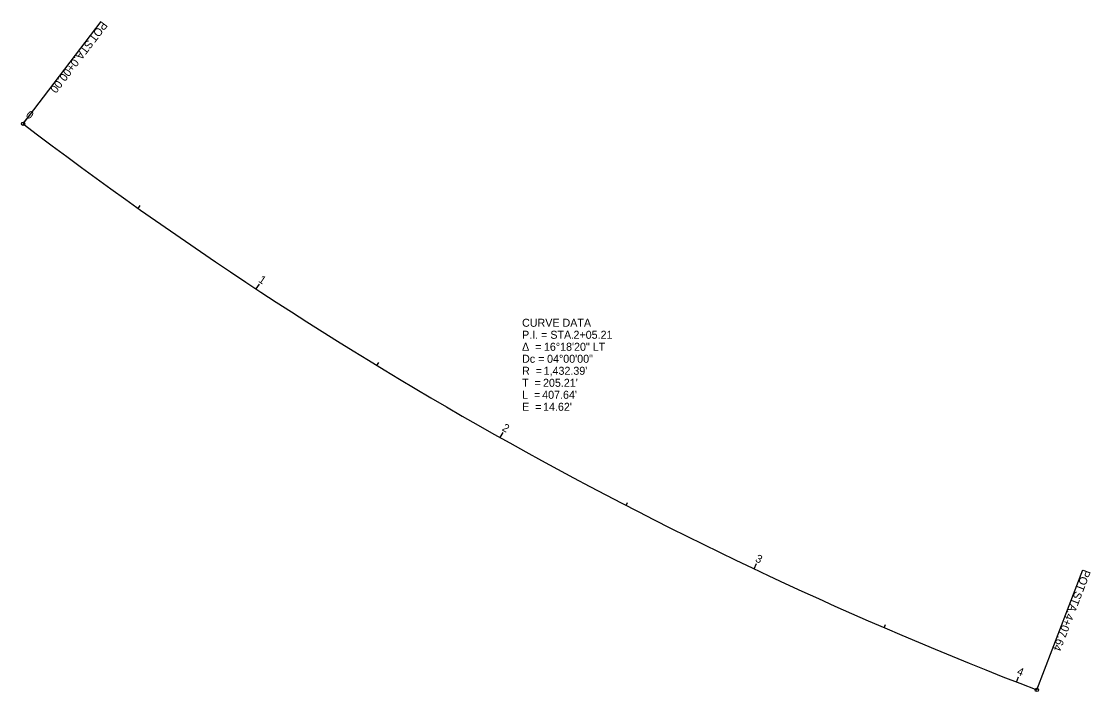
# Model space of a CAD drawing. Extents: x 224196 to 224570, y 543124 to 543359.
import ezdxf

# ---------------------------------------------------------------- set-up
doc = ezdxf.new("R2010")
doc.units = 0
for name, color, linetype in [('GE_X_Alignment', 7, 'Continuous'), ('GE_X_Alignment_100_Cardinal_Points', 7, 'Continuous'), ('GE_X_Alignment_100_Curve_Data', 7, 'Continuous'), ('GE_X_Alignment_100_Stations', 7, 'Continuous')]:
    doc.layers.add(name, color=color, linetype=linetype)

msp = doc.modelspace()

# ---------------------------------------------------------------- linework, layer by layer
at = {"layer": 'GE_X_Alignment'}
msp.add_arc((225065.41, 544461.7), 1432.39, 232.66296, 248.96861, dxfattribs=at)
at = {"layer": 'GE_X_Alignment_100_Cardinal_Points'}
for p, q in [((224196.66, 543322.83), (224223.95, 543358.61)), ((224551.35, 543124.73), (224567.5, 543166.73))]:
    msp.add_line(p, q, dxfattribs=at)
for centre in [(224196.66, 543322.83), (224551.35, 543124.73)]:
    msp.add_circle(centre, 0.6, dxfattribs=at)
at = {"layer": 'GE_X_Alignment_100_Stations'}
for p, q in [((224196.66, 543322.83), (224197.87, 543324.42)), ((224236.94, 543293.21), (224237.63, 543294.19)), ((224278.22, 543265.01), (224279.32, 543266.68)), ((224320.46, 543238.26), (224321.09, 543239.29)), ((224363.61, 543213.01), (224364.59, 543214.76)), ((224407.62, 543189.28), (224408.17, 543190.35)), ((224452.43, 543167.1), (224453.28, 543168.91)), ((224497.98, 543146.49), (224498.46, 543147.6)), ((224544.23, 543127.49), (224544.96, 543129.36))]:
    msp.add_line(p, q, dxfattribs=at)

# ---------------------------------------------------------------- texts
at = {"layer": 'GE_X_Alignment_100_Cardinal_Points'}
for s, rotation, p in [('POT', 232.663, (224224.2, 543358.88)), (' STA. ', 232.663, (224219.88, 543353.21)), ('0+00.00', 232.663, (224214.23, 543345.8)), ('POT', 248.9686, (224567.67, 543167.07)), (' STA. ', 248.9686, (224565.11, 543160.42)), ('4+07.64', 248.9686, (224561.77, 543151.72))]:
    msp.add_text(s, height=2.8, rotation=rotation, dxfattribs=at).set_placement(p)
at = {"layer": 'GE_X_Alignment_100_Curve_Data'}
for s, p in [('CURVE DATA', (224371.25, 543251.79)), ('P.I. = STA. ', (224371.25, 543247.59)), ('2+05.21', (224389.24, 543247.59)), ('Δ  = ', (224371.25, 543243.39)), ('16°18\'20" LT', (224378.89, 543243.39)), ('Dc = ', (224371.25, 543239.19)), ('04°00\'00"', (224379.99, 543239.19)), ('R  = ', (224371.25, 543234.99)), ("1,432.39'", (224378.78, 543234.99)), ('T  = ', (224371.25, 543230.79)), ("205.21'", (224378.57, 543230.79)), ('L  = ', (224371.25, 543226.59)), ("407.64'", (224378.28, 543226.59)), ('E  = ', (224371.25, 543222.39)), ("14.62'", (224378.59, 543222.39))]:
    msp.add_text(s, height=2.8, dxfattribs=at).set_placement(p)
at = {"layer": 'GE_X_Alignment_100_Stations'}
for s, rotation, p in [('0', 322.663, (224197.35, 543325.45)), ('1', 326.663, (224278.77, 543267.64)), ('2', 330.663, (224363.99, 543215.67)), ('3', 334.663, (224452.63, 543169.77)), ('4', 338.663, (224544.17, 543130.2))]:
    msp.add_text(s, height=2.8, rotation=rotation, dxfattribs=at).set_placement(p)

doc.saveas('drawing.dxf')
